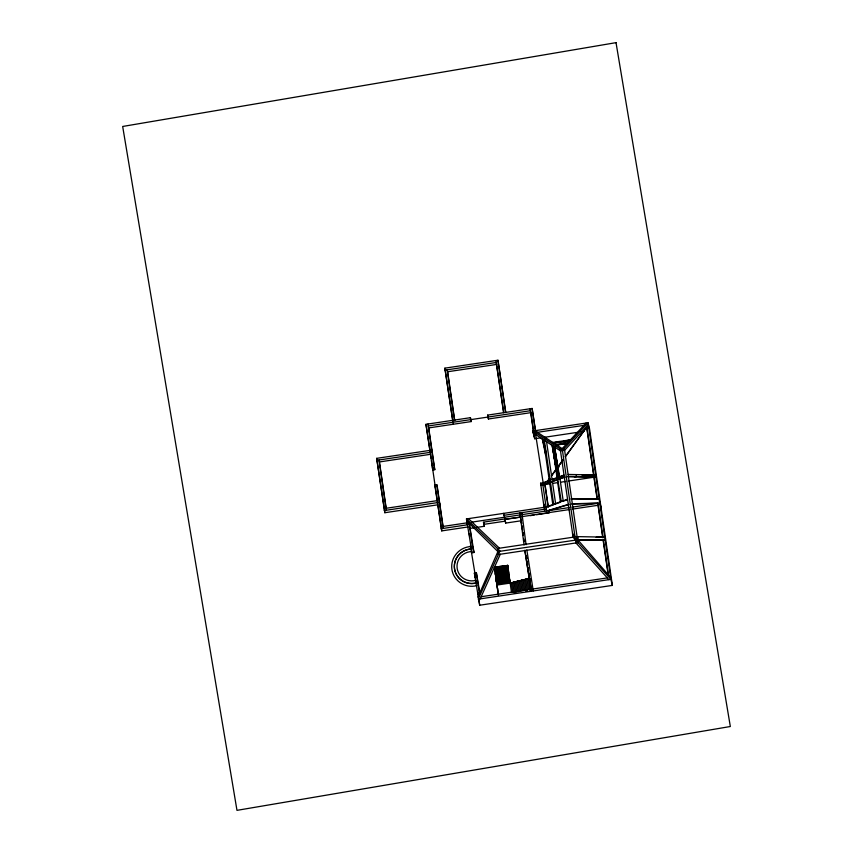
<?xml version="1.0" encoding="UTF-8"?>
<svg xmlns="http://www.w3.org/2000/svg" width="853" height="853" viewBox="0 0 853 853"><rect width="100%" height="100%" fill="white"/><g stroke="black" fill="none" stroke-linecap="round" stroke-linejoin="round"><path stroke-width="1.28" d="M477.904 597.228L497.896 551.592L578.259 539.714L577.812 536.633L577.214 536.601L575.434 539.64L575.956 542.934L608.893 579.656M480.175 598.881L500.316 554.237M547.359 481.327L549.684 478.128M551.23 475.995L555.868 469.598M557.414 467.465L562.831 460.002M565.155 456.803L586.811 426.948L566.061 455.875M547.423 481.572L549.748 478.373M552.062 475.174L555.932 469.843M562.937 460.183L559.024 465.578L559.216 466.879M564.611 443.827L565.176 443.08L555.516 445.031M556.071 444.925L563.375 444.008L565.176 443.08M588.314 424.719L564.622 450.288L560.496 450.906L533.253 432.951L532.965 430.989L588.026 422.768L589.54 428.803L612.39 585.403L479.695 605.225L474.375 573.088L476.369 572.789L480.036 593.837M612.39 585.403L610.876 579.358L575.434 539.64L562.191 448.657L586.043 423.056M552.509 445.639L561.253 501.511L560.4 501.831L552.509 445.639L559.141 477.147L557.734 477.36L552.232 445.863L551.337 444.871M562.948 441.545L570.422 439.828L552.797 442.451L553.107 443.048L559.078 441.513L559.205 442.398M549.3 480.431L542.572 482.894L546.666 510.947L568.301 504.4M550.153 480.122L556.881 477.669L558.011 479.301L565.24 477.094M557.734 477.36L564.014 475.068M545.685 482.18L549.044 480.953M557.745 477.787L552.136 479.823L546.592 441.833M542.86 484.845L549.577 482.393M557.158 479.621L550.43 482.073L556.913 480.143M564.302 477.008L558.011 479.301L552.232 445.863M540.866 485.144L549.332 482.915M552.424 481.774L555.666 503.974L552.819 504.603L544.129 445.053M546.091 507.034L567.544 499.218M469.331 523.71L474.012 552.488L472.018 552.787L466.474 518.923L548.084 506.735L553.693 504.699M556.785 503.569L560.144 502.342M567.437 499.687L563.247 501.212L560.005 479.013M559.781 477.723L554.45 446.855L559.141 477.147L563.716 475.558M572.917 537.241L574.986 536.558L572.555 533.573L572.917 537.241L575.434 539.64M471.645 522.153L548.65 510.648L569.015 504.486M555.772 445.159L568.269 443.272M453.263 424.25L444.882 368.155L497.96 360.233L505.733 411.988M445.159 370.117L496.254 362.482L503.686 412.084M454.489 420.06L447.153 369.818L447.633 371.748L496.734 364.412M428.718 427.918L434.806 469.672L432.812 469.971L425.956 424.325L470.408 417.682L471.176 421.574L428.718 427.918L428.227 425.978L470.696 419.633L471.176 421.574M533.488 430.434L530.886 412.649L488.428 418.994L487.66 415.102L532.112 408.459L535.695 431.522M470.888 419.612L530.406 410.719L530.886 412.649M536.548 432.45L585.019 425.21M437.376 502.62L437.92 504.795L384.842 512.717L376.685 458.349L431.757 450.117L432.236 452.058M376.973 460.3L430.051 452.378M386.292 510.243L378.967 460.012L379.446 461.942L430.53 454.308L431.106 458.221M533.253 432.951L534.692 438.751L540.621 437.866M544.545 437.28L577.289 432.386M581.224 431.799L583.847 431.405M569.207 441.129L554.205 443.368L552.797 442.451M432.332 468.03L434.326 467.743L434.806 469.672M468.265 526.93L441.726 530.897L434.806 484.994L436.8 484.707L437.28 486.636L443.187 527.122M574.4 476.859L576.489 476.55L576.201 474.599M544.672 511.246L540.578 483.193L544.555 482.595M581.927 475.046L595.65 474.961L568.141 474.449M386.004 508.292L437.099 500.658M550.206 483.758L545.046 484.525L548.34 506.959M552.797 483.374L557.958 482.595M560.549 482.212L565.72 481.444M568.301 481.049L595.938 476.923L568.429 476.39M384.298 510.542L439.37 502.321L439.849 504.251M570.849 498.941L599.169 499.101L571.67 498.6M503.92 515.329L546.378 508.996M442.888 526.461L467.444 522.793L467.732 524.755L441.193 528.721M549.14 512.589L548.852 510.627L569.527 507.535M572.107 507.151L599.744 503.014L572.427 503.782M504.624 518.987L483.395 522.153L484.419 526.269L476.816 527.399M504.688 519.221L520.671 517.089L504.741 519.466M521.908 516.651L569.804 509.497M572.395 509.113L598.23 505.253L597.75 503.313L571.595 504.07M530.235 515.66L534.031 515.095M536.558 514.711L549.193 512.824L548.65 510.648M484.131 524.307L505.36 521.14L504.592 518.059M470.483 528.348L474.289 527.783M503.633 513.378L505.648 523.092L521.567 520.714M470.568 546.986L472.562 546.688L474.012 552.488M610.599 577.396L577.662 539.682L578.409 540.727L577.939 542.636L498.323 554.535L497.448 548.511L573.088 537.209L560.208 448.955L532.965 430.989L534.415 436.789M596.14 537.305L604.713 537.123L577.065 536.622L577.939 542.636L564.334 448.337L588.026 422.768L610.876 579.358L478.192 599.179L499.965 550.91L466.474 518.923L467.124 521.503M578.153 540.045L605.172 540.205L577.513 539.704M494.431 567.202L507.759 565.443L494.431 567.202L496.019 577.876M495.23 573.12L508.527 571.254L495.23 573.12L498.387 595.511M509.625 579.422L496.35 581.405L509.625 579.422L511.469 592.227M528.519 589.38L526.962 578.814L529.553 578.185L531.078 588.623M527.41 591.001L525.661 579.134L529.649 578.547M524.627 590.34L523.07 579.773L527.463 578.995M523.326 590.66L521.78 580.093L527.047 579.176M522.036 590.969L520.479 580.413L524.456 579.816M520.98 580.594L517.888 581.053L519.434 591.609M521.396 580.403L524.488 579.944M518.144 591.929L516.587 581.373L520.565 580.776L513.996 582.013L515.553 592.568M514.252 592.888L512.696 582.332L516.673 581.735L510.158 583.196M497.171 585.702L497.363 586.981L496.862 585.073L514.114 582.492M481.199 596.727L530.982 589.295L531.259 591.257L524.862 550.569M607.304 577.897L532.965 588.996L533.253 590.958L526.834 549.94M556.124 442.504L553.107 443.048L554.578 442.558M566.253 443.091L568.407 443.091M567.448 476.731L593.944 477.222L597.175 499.4M546.432 454.606L545.472 454.201L542.295 438.911L546.432 454.606L543.308 439.583M534.959 430.69L562.191 448.657M468.468 518.635L499.442 548.212M497.896 551.592L466.762 520.884L467.732 524.755M545.355 440.926L544.225 439.508L553.672 504.272M545.014 437.322L546.219 439.21M509.934 581.789L496.702 583.9M495.828 576.564L495.646 575.85M496.211 579.176L495.966 578.227M496.787 583.089L496.286 580.594M599.456 501.063L600.96 507.108M535.524 433.814L543.265 483.544M540.578 483.193L541.154 485.506M487.66 415.102L488.428 418.994M528.295 578.622L530.001 590.361M524.403 579.582L526.109 591.321M519.21 580.85L520.735 591.289M515.319 581.81L516.811 592.131M508.335 569.953L495.103 572.054M511.405 582.642L512.77 591.907M508.846 573.621L495.582 575.604M509.465 578.238L496.222 580.349M444.882 368.155L452.463 418.62M496.158 579.528L496.595 581.789M497.118 586.619L497.725 589.615L497.534 588.314M497.683 590.532L498.493 594.829L498.067 593.134M471.101 546.421L471.123 546.506A20.237 19.886 -14 0 0 451.898 569.377A20.237 19.886 -14 0 0 476.838 585.648M470.376 545.675L475.633 577.577M474.375 573.088L475.537 577.726M474.567 574.389L475.441 577.865M425.956 424.325L430.115 451.29M434.806 484.994L435.286 486.935M376.685 458.349L384.842 512.717M524.851 550.238L530.982 589.295M586.811 426.948L594.136 477.19M594.328 478.501L597.377 499.378M597.942 503.291L602.996 537.87M603.37 540.482L608.328 574.41M586.512 426.308L593.656 475.26M597.75 503.313L602.73 537.422M603.178 540.503L608.232 575.135M554.717 446.855L559.141 477.147M554.972 450.651L556.263 459.564M556.636 462.102L557.009 464.65M557.382 467.199L557.755 469.736M544.843 484.547L548.084 506.735M532.112 408.459L535.343 430.648M534.042 434.252L534.692 438.751M544.246 504.24L544.619 506.778M530.118 408.758L533.925 434.859M522.111 514.615L521.833 512.653L526.077 544.715M497.96 360.233L505.573 412.425M521.044 519.701L521.62 523.614M522.111 526.13L522.377 528.828M522.953 532.752L523.337 535.353M526.376 556.241L526.759 558.843M527.143 561.455L527.527 564.068M528.092 567.981L528.476 570.593M528.86 573.205L529.233 575.807M529.585 578.302L530.918 587.44M520.607 516.843L521.556 523.369M521.94 525.981L522.516 529.894M522.889 532.507L523.273 535.119M523.849 539.032L524.222 541.644M526.322 555.996L526.696 558.608M527.079 561.21L527.655 565.134M528.028 567.735L528.412 570.348M528.796 572.96L529.361 576.873M520.127 514.913L519.84 512.952L524.094 545.014M495.966 360.531L503.579 412.724M505.083 519.178L505.648 523.092M507.695 565.219L510.222 583.431M497.917 590.926L498.109 592.227M470.408 417.682L470.696 419.633M483.843 522.345L484.419 526.269M447.633 371.748L454.777 420.7M469.043 522.548L472.562 546.688M476.369 572.789L479.525 594.381M469.225 533.456L469.598 536.068M477.787 592.174L478.17 594.786M478.746 598.699L479.695 605.225M427.95 424.026L434.326 467.743M436.8 484.707L443.176 528.423M431.479 460.833L437.194 499.986M438.111 506.096L441.726 530.897M379.446 461.942L386.302 508.921M476.432 582.962A17.572 17.263 -14 0 1 454.532 568.898A17.572 17.263 -14 0 1 471.464 548.948M471.485 549.033A17.572 17.263 -14 0 0 454.532 568.898A17.572 17.263 -14 0 0 476.411 582.876L476.038 580.275A14.906 14.64 -14 0 1 457.165 568.418A14.906 14.64 -14 0 1 471.848 551.56M564.334 448.337L562.394 450.245L560.208 448.955L564.334 448.337M555.666 503.995L554.813 504.304L555.666 503.974M616.026 42.65L122.672 126.468L236.974 810.35L730.328 726.511L616.026 42.65M507.855 566.403L494.591 568.386L507.855 566.403M508.015 567.586L494.751 569.569L508.047 567.703M508.175 568.77L494.911 570.753L508.175 568.77M508.665 572.32L495.39 574.304L508.665 572.32M508.985 574.687L495.71 576.671L508.985 574.687M509.145 575.871L495.87 577.854L509.145 575.871M509.305 577.054L496.03 579.038L509.305 577.054M509.785 580.605L496.51 582.588L509.785 580.605"/></g></svg>
